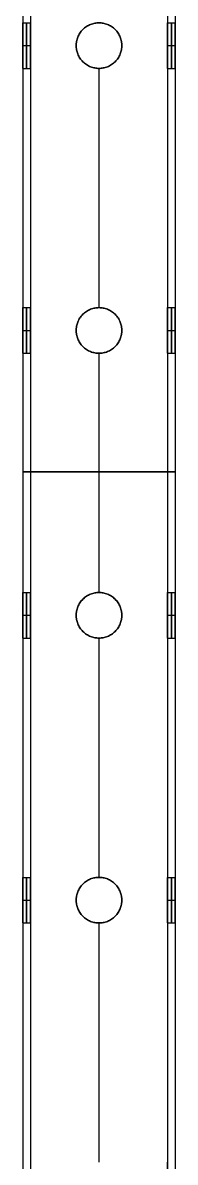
# Model space of a CAD drawing. Header units: millimetres. Extents: x 1279 to 9834, y -699 to 998.
# Drawn here: x 6956 to 6996, y 170.8 to 470.8 of the extents above; entities that cross this region are included whole.
import ezdxf

# ---------------------------------------------------------------- set-up
doc = ezdxf.new("R2010")
doc.units = ezdxf.units.MM
doc.header["$MEASUREMENT"] = 0
doc.layers.add('staal', color=7, linetype='Continuous', true_color=0x4c4c4c)

msp = doc.modelspace()

# ---------------------------------------------------------------- linework, layer by layer
at = {"layer": 'staal'}
for p, q in [((6955.99, 470.8, 796.69), (6957.99, 470.8, 796.69)), ((6975.99, 470.8, 778.69), (6975.99, 470.8, 776.69)), ((6975.99, 470.8, 816.69), (6975.99, 470.8, 814.69)), ((6993.99, 470.8, 796.69), (6995.99, 470.8, 796.69)), ((6955.99, 464.8, 802.69), (6957.99, 464.8, 802.69)), ((6955.99, 464.8, 790.69), (6957.99, 464.8, 790.69)), ((6969.99, 464.8, 778.69), (6969.99, 464.8, 776.69)), ((6969.99, 464.8, 816.69), (6969.99, 464.8, 814.69)), ((6981.99, 464.8, 778.69), (6981.99, 464.8, 776.69)), ((6981.99, 464.8, 816.69), (6981.99, 464.8, 814.69)), ((6993.99, 464.8, 802.69), (6995.99, 464.8, 802.69)), ((6993.99, 464.8, 790.69), (6995.99, 464.8, 790.69)), ((6955.99, 458.8, 796.69), (6957.99, 458.8, 796.69)), ((6975.99, 458.8, 778.69), (6975.99, 458.8, 776.69)), ((6975.99, 458.8, 816.69), (6975.99, 458.8, 814.69)), ((6993.99, 458.8, 796.69), (6995.99, 458.8, 796.69)), ((6955.99, 395.8, 796.69), (6957.99, 395.8, 796.69)), ((6975.99, 395.8, 778.69), (6975.99, 395.8, 776.69)), ((6975.99, 395.8, 816.69), (6975.99, 395.8, 814.69)), ((6993.99, 395.8, 796.69), (6995.99, 395.8, 796.69)), ((6955.99, 389.8, 802.69), (6957.99, 389.8, 802.69)), ((6955.99, 389.8, 790.69), (6957.99, 389.8, 790.69)), ((6969.99, 389.8, 778.69), (6969.99, 389.8, 776.69)), ((6969.99, 389.8, 816.69), (6969.99, 389.8, 814.69)), ((6981.99, 389.8, 778.69), (6981.99, 389.8, 776.69)), ((6981.99, 389.8, 816.69), (6981.99, 389.8, 814.69)), ((6993.99, 389.8, 802.69), (6995.99, 389.8, 802.69)), ((6993.99, 389.8, 790.69), (6995.99, 389.8, 790.69)), ((6955.99, 383.8, 796.69), (6957.99, 383.8, 796.69)), ((6975.99, 383.8, 778.69), (6975.99, 383.8, 776.69)), ((6975.99, 383.8, 816.69), (6975.99, 383.8, 814.69)), ((6993.99, 383.8, 796.69), (6995.99, 383.8, 796.69)), ((6955.99, 320.8, 796.69), (6957.99, 320.8, 796.69)), ((6975.99, 320.8, 778.69), (6975.99, 320.8, 776.69)), ((6975.99, 320.8, 816.69), (6975.99, 320.8, 814.69)), ((6993.99, 320.8, 796.69), (6995.99, 320.8, 796.69)), ((6955.99, 314.8, 802.69), (6957.99, 314.8, 802.69)), ((6955.99, 314.8, 790.69), (6957.99, 314.8, 790.69)), ((6969.99, 314.8, 778.69), (6969.99, 314.8, 776.69)), ((6969.99, 314.8, 816.69), (6969.99, 314.8, 814.69)), ((6981.99, 314.8, 778.69), (6981.99, 314.8, 776.69)), ((6981.99, 314.8, 816.69), (6981.99, 314.8, 814.69)), ((6993.99, 314.8, 802.69), (6995.99, 314.8, 802.69)), ((6993.99, 314.8, 790.69), (6995.99, 314.8, 790.69)), ((6955.99, 308.8, 796.69), (6957.99, 308.8, 796.69)), ((6975.99, 308.8, 778.69), (6975.99, 308.8, 776.69)), ((6975.99, 308.8, 816.69), (6975.99, 308.8, 814.69)), ((6993.99, 308.8, 796.69), (6995.99, 308.8, 796.69)), ((6955.99, 245.8, 796.69), (6957.99, 245.8, 796.69)), ((6975.99, 245.8, 778.69), (6975.99, 245.8, 776.69)), ((6975.99, 245.8, 816.69), (6975.99, 245.8, 814.69)), ((6993.99, 245.8, 796.69), (6995.99, 245.8, 796.69)), ((6955.99, 239.8, 802.69), (6957.99, 239.8, 802.69)), ((6955.99, 239.8, 790.69), (6957.99, 239.8, 790.69)), ((6969.99, 239.8, 778.69), (6969.99, 239.8, 776.69)), ((6969.99, 239.8, 816.69), (6969.99, 239.8, 814.69)), ((6981.99, 239.8, 778.69), (6981.99, 239.8, 776.69)), ((6981.99, 239.8, 816.69), (6981.99, 239.8, 814.69)), ((6993.99, 239.8, 802.69), (6995.99, 239.8, 802.69)), ((6993.99, 239.8, 790.69), (6995.99, 239.8, 790.69)), ((6955.99, 233.8, 796.69), (6957.99, 233.8, 796.69)), ((6975.99, 233.8, 778.69), (6975.99, 233.8, 776.69)), ((6975.99, 233.8, 816.69), (6975.99, 233.8, 814.69)), ((6993.99, 233.8, 796.69), (6995.99, 233.8, 796.69))]:
    msp.add_line(p, q, dxfattribs=at)
for points in [[(6955.99, 670.3, 776.69), (6955.99, 352.55, 776.69), (6955.99, 34.8, 776.69)], [(6955.99, 670.3, 816.69), (6955.99, 352.55, 816.69), (6955.99, 34.8, 816.69)], [(6957.99, 670.3, 778.69), (6957.99, 352.55, 778.69), (6957.99, 34.8, 778.69)], [(6957.99, 670.3, 814.69), (6957.99, 352.55, 814.69), (6957.99, 34.8, 814.69)], [(6993.99, 670.3, 778.69), (6993.99, 352.55, 778.69), (6993.99, 34.8, 778.69)], [(6993.99, 670.3, 814.69), (6993.99, 352.55, 814.69), (6993.99, 34.8, 814.69)], [(6995.99, 670.3, 776.69), (6995.99, 352.55, 776.69), (6995.99, 34.8, 776.69)], [(6995.99, 670.3, 816.69), (6995.99, 352.55, 816.69), (6995.99, 34.8, 816.69)], [(6955.99, 458.8, 796.69), (6955.99, 427.3, 796.69), (6955.99, 395.8, 796.69)], [(6957.99, 458.8, 796.69), (6957.99, 427.3, 796.69), (6957.99, 395.8, 796.69)], [(6975.99, 458.8, 776.69), (6975.99, 427.3, 776.69), (6975.99, 395.8, 776.69)], [(6975.99, 458.8, 816.69), (6975.99, 427.3, 816.69), (6975.99, 395.8, 816.69)], [(6975.99, 458.8, 778.69), (6975.99, 427.3, 778.69), (6975.99, 395.8, 778.69)], [(6975.99, 458.8, 814.69), (6975.99, 427.3, 814.69), (6975.99, 395.8, 814.69)], [(6993.99, 458.8, 796.69), (6993.99, 427.3, 796.69), (6993.99, 395.8, 796.69)], [(6995.99, 458.8, 796.69), (6995.99, 427.3, 796.69), (6995.99, 395.8, 796.69)], [(6955.99, 383.8, 796.69), (6955.99, 352.3, 796.69), (6955.99, 320.8, 796.69)], [(6957.99, 383.8, 796.69), (6957.99, 352.3, 796.69), (6957.99, 320.8, 796.69)], [(6975.99, 383.8, 776.69), (6975.99, 352.3, 776.69), (6975.99, 320.8, 776.69)], [(6975.99, 383.8, 816.69), (6975.99, 352.3, 816.69), (6975.99, 320.8, 816.69)], [(6975.99, 383.8, 778.69), (6975.99, 352.3, 778.69), (6975.99, 320.8, 778.69)], [(6975.99, 383.8, 814.69), (6975.99, 352.3, 814.69), (6975.99, 320.8, 814.69)], [(6993.99, 383.8, 796.69), (6993.99, 352.3, 796.69), (6993.99, 320.8, 796.69)], [(6995.99, 383.8, 796.69), (6995.99, 352.3, 796.69), (6995.99, 320.8, 796.69)], [(6955.99, 352.55, 776.69), (6975.99, 352.55, 776.69), (6995.99, 352.55, 776.69)], [(6995.99, 352.55, 816.69), (6975.99, 352.55, 816.69), (6955.99, 352.55, 816.69)], [(6955.99, 352.55, 816.69), (6955.99, 352.55, 796.69), (6955.99, 352.55, 776.69)], [(6993.99, 352.55, 778.69), (6975.99, 352.55, 778.69), (6957.99, 352.55, 778.69)], [(6957.99, 352.55, 778.69), (6957.99, 352.55, 796.69), (6957.99, 352.55, 814.69)], [(6957.99, 352.55, 814.69), (6975.99, 352.55, 814.69), (6993.99, 352.55, 814.69)], [(6993.99, 352.55, 814.69), (6993.99, 352.55, 796.69), (6993.99, 352.55, 778.69)], [(6995.99, 352.55, 776.69), (6995.99, 352.55, 796.69), (6995.99, 352.55, 816.69)], [(6955.99, 308.8, 796.69), (6955.99, 277.3, 796.69), (6955.99, 245.8, 796.69)], [(6957.99, 308.8, 796.69), (6957.99, 277.3, 796.69), (6957.99, 245.8, 796.69)], [(6975.99, 308.8, 776.69), (6975.99, 277.3, 776.69), (6975.99, 245.8, 776.69)], [(6975.99, 308.8, 816.69), (6975.99, 277.3, 816.69), (6975.99, 245.8, 816.69)], [(6975.99, 308.8, 778.69), (6975.99, 277.3, 778.69), (6975.99, 245.8, 778.69)], [(6975.99, 308.8, 814.69), (6975.99, 277.3, 814.69), (6975.99, 245.8, 814.69)], [(6993.99, 308.8, 796.69), (6993.99, 277.3, 796.69), (6993.99, 245.8, 796.69)], [(6995.99, 308.8, 796.69), (6995.99, 277.3, 796.69), (6995.99, 245.8, 796.69)], [(6955.99, 233.8, 796.69), (6955.99, 202.3, 796.69), (6955.99, 170.8, 796.69)], [(6957.99, 233.8, 796.69), (6957.99, 202.3, 796.69), (6957.99, 170.8, 796.69)], [(6975.99, 233.8, 776.69), (6975.99, 202.3, 776.69), (6975.99, 170.8, 776.69)], [(6975.99, 233.8, 816.69), (6975.99, 202.3, 816.69), (6975.99, 170.8, 816.69)], [(6975.99, 233.8, 778.69), (6975.99, 202.3, 778.69), (6975.99, 170.8, 778.69)], [(6975.99, 233.8, 814.69), (6975.99, 202.3, 814.69), (6975.99, 170.8, 814.69)], [(6993.99, 233.8, 796.69), (6993.99, 202.3, 796.69), (6993.99, 170.8, 796.69)], [(6995.99, 233.8, 796.69), (6995.99, 202.3, 796.69), (6995.99, 170.8, 796.69)]]:
    msp.add_open_spline(points, degree=2, dxfattribs=at)
for points, weights, knots in [([(6955.99, 464.8, 802.69), (6955.99, 458.8, 802.69), (6955.99, 458.8, 796.69), (6955.99, 458.8, 790.69), (6955.99, 464.8, 790.69), (6955.99, 470.8, 790.69), (6955.99, 470.8, 796.69), (6955.99, 470.8, 802.69), (6955.99, 464.8, 802.69)], [1, 0.707106781187, 1, 0.707106781187, 1, 0.707106781187, 1, 0.707106781187, 1], [0, 0, 0, 7.853982, 7.853982, 15.707963, 15.707963, 23.561945, 23.561945, 31.415927, 31.415927, 31.415927]), ([(6956.99, 464.8, 802.69), (6956.99, 458.8, 802.69), (6956.99, 458.8, 796.69), (6956.99, 458.8, 790.69), (6956.99, 464.8, 790.69), (6956.99, 470.8, 790.69), (6956.99, 470.8, 796.69), (6956.99, 470.8, 802.69), (6956.99, 464.8, 802.69)], [1, 0.707106781187, 1, 0.707106781187, 1, 0.707106781187, 1, 0.707106781187, 1], [0, 0, 0, 7.853982, 7.853982, 15.707963, 15.707963, 23.561945, 23.561945, 31.415927, 31.415927, 31.415927]), ([(6957.99, 464.8, 802.69), (6957.99, 470.8, 802.69), (6957.99, 470.8, 796.69), (6957.99, 470.8, 790.69), (6957.99, 464.8, 790.69), (6957.99, 458.8, 790.69), (6957.99, 458.8, 796.69), (6957.99, 458.8, 802.69), (6957.99, 464.8, 802.69)], [1, 0.707106781187, 1, 0.707106781187, 1, 0.707106781187, 1, 0.707106781187, 1], [-31.415927, -31.415927, -31.415927, -23.561945, -23.561945, -15.707963, -15.707963, -7.853982, -7.853982, 0, 0, 0]), ([(6981.99, 464.8, 776.69), (6981.99, 470.8, 776.69), (6975.99, 470.8, 776.69), (6969.99, 470.8, 776.69), (6969.99, 464.8, 776.69), (6969.99, 458.8, 776.69), (6975.99, 458.8, 776.69), (6981.99, 458.8, 776.69), (6981.99, 464.8, 776.69)], [1, 0.707106781187, 1, 0.707106781187, 1, 0.707106781187, 1, 0.707106781187, 1], [-31.415927, -31.415927, -31.415927, -23.561945, -23.561945, -15.707963, -15.707963, -7.853982, -7.853982, 0, 0, 0]), ([(6981.99, 464.8, 816.69), (6981.99, 458.8, 816.69), (6975.99, 458.8, 816.69), (6969.99, 458.8, 816.69), (6969.99, 464.8, 816.69), (6969.99, 470.8, 816.69), (6975.99, 470.8, 816.69), (6981.99, 470.8, 816.69), (6981.99, 464.8, 816.69)], [1, 0.707106781187, 1, 0.707106781187, 1, 0.707106781187, 1, 0.707106781187, 1], [0, 0, 0, 7.853982, 7.853982, 15.707963, 15.707963, 23.561945, 23.561945, 31.415927, 31.415927, 31.415927]), ([(6981.99, 464.8, 778.69), (6981.99, 458.8, 778.69), (6975.99, 458.8, 778.69), (6969.99, 458.8, 778.69), (6969.99, 464.8, 778.69), (6969.99, 470.8, 778.69), (6975.99, 470.8, 778.69), (6981.99, 470.8, 778.69), (6981.99, 464.8, 778.69)], [1, 0.707106781187, 1, 0.707106781187, 1, 0.707106781187, 1, 0.707106781187, 1], [0, 0, 0, 7.853982, 7.853982, 15.707963, 15.707963, 23.561945, 23.561945, 31.415927, 31.415927, 31.415927]), ([(6981.99, 464.8, 814.69), (6981.99, 470.8, 814.69), (6975.99, 470.8, 814.69), (6969.99, 470.8, 814.69), (6969.99, 464.8, 814.69), (6969.99, 458.8, 814.69), (6975.99, 458.8, 814.69), (6981.99, 458.8, 814.69), (6981.99, 464.8, 814.69)], [1, 0.707106781187, 1, 0.707106781187, 1, 0.707106781187, 1, 0.707106781187, 1], [-31.415927, -31.415927, -31.415927, -23.561945, -23.561945, -15.707963, -15.707963, -7.853982, -7.853982, 0, 0, 0]), ([(6981.99, 464.8, 777.69), (6981.99, 458.8, 777.69), (6975.99, 458.8, 777.69), (6969.99, 458.8, 777.69), (6969.99, 464.8, 777.69), (6969.99, 470.8, 777.69), (6975.99, 470.8, 777.69), (6981.99, 470.8, 777.69), (6981.99, 464.8, 777.69)], [1, 0.707106781187, 1, 0.707106781187, 1, 0.707106781187, 1, 0.707106781187, 1], [0, 0, 0, 7.853982, 7.853982, 15.707963, 15.707963, 23.561945, 23.561945, 31.415927, 31.415927, 31.415927]), ([(6981.99, 464.8, 815.69), (6981.99, 458.8, 815.69), (6975.99, 458.8, 815.69), (6969.99, 458.8, 815.69), (6969.99, 464.8, 815.69), (6969.99, 470.8, 815.69), (6975.99, 470.8, 815.69), (6981.99, 470.8, 815.69), (6981.99, 464.8, 815.69)], [1, 0.707106781187, 1, 0.707106781187, 1, 0.707106781187, 1, 0.707106781187, 1], [0, 0, 0, 7.853982, 7.853982, 15.707963, 15.707963, 23.561945, 23.561945, 31.415927, 31.415927, 31.415927]), ([(6993.99, 464.8, 802.69), (6993.99, 458.8, 802.69), (6993.99, 458.8, 796.69), (6993.99, 458.8, 790.69), (6993.99, 464.8, 790.69), (6993.99, 470.8, 790.69), (6993.99, 470.8, 796.69), (6993.99, 470.8, 802.69), (6993.99, 464.8, 802.69)], [0.999999860338, 0.707106851018, 1, 0.707106781187, 1, 0.707106781187, 1, 0.707106851018, 0.999999860338], [0, 0, 0, 7.853981, 7.853981, 15.707963, 15.707963, 23.561946, 23.561946, 31.415927, 31.415927, 31.415927]), ([(6994.99, 464.8, 802.69), (6994.99, 458.8, 802.69), (6994.99, 458.8, 796.69), (6994.99, 458.8, 790.69), (6994.99, 464.8, 790.69), (6994.99, 470.8, 790.69), (6994.99, 470.8, 796.69), (6994.99, 470.8, 802.69), (6994.99, 464.8, 802.69)], [1, 0.707106781187, 1, 0.707106781187, 1, 0.707106781187, 1, 0.707106781187, 1], [0, 0, 0, 7.853982, 7.853982, 15.707963, 15.707963, 23.561945, 23.561945, 31.415927, 31.415927, 31.415927]), ([(6995.99, 464.8, 802.69), (6995.99, 470.8, 802.69), (6995.99, 470.8, 796.69), (6995.99, 470.8, 790.69), (6995.99, 464.8, 790.69), (6995.99, 458.8, 790.69), (6995.99, 458.8, 796.69), (6995.99, 458.8, 802.69), (6995.99, 464.8, 802.69)], [1, 0.707106781187, 1, 0.707106781187, 1, 0.707106781187, 1, 0.707106781187, 1], [-31.415927, -31.415927, -31.415927, -23.561945, -23.561945, -15.707963, -15.707963, -7.853982, -7.853982, 0, 0, 0]), ([(6955.99, 389.8, 802.69), (6955.99, 383.8, 802.69), (6955.99, 383.8, 796.69), (6955.99, 383.8, 790.69), (6955.99, 389.8, 790.69), (6955.99, 395.8, 790.69), (6955.99, 395.8, 796.69), (6955.99, 395.8, 802.69), (6955.99, 389.8, 802.69)], [1, 0.707106781187, 1, 0.707106781187, 1, 0.707106781187, 1, 0.707106781187, 1], [0, 0, 0, 7.853982, 7.853982, 15.707963, 15.707963, 23.561945, 23.561945, 31.415927, 31.415927, 31.415927]), ([(6956.99, 389.8, 802.69), (6956.99, 383.8, 802.69), (6956.99, 383.8, 796.69), (6956.99, 383.8, 790.69), (6956.99, 389.8, 790.69), (6956.99, 395.8, 790.69), (6956.99, 395.8, 796.69), (6956.99, 395.8, 802.69), (6956.99, 389.8, 802.69)], [1, 0.707106781187, 1, 0.707106781187, 1, 0.707106781187, 1, 0.707106781187, 1], [0, 0, 0, 7.853982, 7.853982, 15.707963, 15.707963, 23.561945, 23.561945, 31.415927, 31.415927, 31.415927]), ([(6957.99, 389.8, 802.69), (6957.99, 395.8, 802.69), (6957.99, 395.8, 796.69), (6957.99, 395.8, 790.69), (6957.99, 389.8, 790.69), (6957.99, 383.8, 790.69), (6957.99, 383.8, 796.69), (6957.99, 383.8, 802.69), (6957.99, 389.8, 802.69)], [1, 0.707106781187, 1, 0.707106781187, 1, 0.707106781187, 1, 0.707106851018, 0.999999860338], [-31.415927, -31.415927, -31.415927, -23.561944, -23.561944, -15.707962, -15.707962, -7.85398, -7.85398, 0, 0, 0]), ([(6981.99, 389.8, 776.69), (6981.99, 395.8, 776.69), (6975.99, 395.8, 776.69), (6969.99, 395.8, 776.69), (6969.99, 389.8, 776.69), (6969.99, 383.8, 776.69), (6975.99, 383.8, 776.69), (6981.99, 383.8, 776.69), (6981.99, 389.8, 776.69)], [1, 0.707106781187, 1, 0.707106781187, 1, 0.707106781187, 1, 0.707106781187, 1], [-31.415927, -31.415927, -31.415927, -23.561945, -23.561945, -15.707963, -15.707963, -7.853982, -7.853982, 0, 0, 0]), ([(6981.99, 389.8, 816.69), (6981.99, 383.8, 816.69), (6975.99, 383.8, 816.69), (6969.99, 383.8, 816.69), (6969.99, 389.8, 816.69), (6969.99, 395.8, 816.69), (6975.99, 395.8, 816.69), (6981.99, 395.8, 816.69), (6981.99, 389.8, 816.69)], [1, 0.707106781187, 1, 0.707106781187, 1, 0.707106781187, 1, 0.707106781187, 1], [0, 0, 0, 7.853982, 7.853982, 15.707963, 15.707963, 23.561945, 23.561945, 31.415927, 31.415927, 31.415927]), ([(6981.99, 389.8, 778.69), (6981.99, 383.8, 778.69), (6975.99, 383.8, 778.69), (6969.99, 383.8, 778.69), (6969.99, 389.8, 778.69), (6969.99, 395.8, 778.69), (6975.99, 395.8, 778.69), (6981.99, 395.8, 778.69), (6981.99, 389.8, 778.69)], [1, 0.707106781187, 1, 0.707106781187, 1, 0.707106781187, 1, 0.707106781187, 1], [0, 0, 0, 7.853982, 7.853982, 15.707963, 15.707963, 23.561945, 23.561945, 31.415927, 31.415927, 31.415927]), ([(6981.99, 389.8, 814.69), (6981.99, 395.8, 814.69), (6975.99, 395.8, 814.69), (6969.99, 395.8, 814.69), (6969.99, 389.8, 814.69), (6969.99, 383.8, 814.69), (6975.99, 383.8, 814.69), (6981.99, 383.8, 814.69), (6981.99, 389.8, 814.69)], [1, 0.707106781187, 1, 0.707106781187, 1, 0.707106781187, 1, 0.707106781187, 1], [-31.415927, -31.415927, -31.415927, -23.561945, -23.561945, -15.707963, -15.707963, -7.853982, -7.853982, 0, 0, 0]), ([(6981.99, 389.8, 777.69), (6981.99, 383.8, 777.69), (6975.99, 383.8, 777.69), (6969.99, 383.8, 777.69), (6969.99, 389.8, 777.69), (6969.99, 395.8, 777.69), (6975.99, 395.8, 777.69), (6981.99, 395.8, 777.69), (6981.99, 389.8, 777.69)], [1, 0.707106781187, 1, 0.707106781187, 1, 0.707106781187, 1, 0.707106781187, 1], [0, 0, 0, 7.853982, 7.853982, 15.707963, 15.707963, 23.561945, 23.561945, 31.415927, 31.415927, 31.415927]), ([(6981.99, 389.8, 815.69), (6981.99, 383.8, 815.69), (6975.99, 383.8, 815.69), (6969.99, 383.8, 815.69), (6969.99, 389.8, 815.69), (6969.99, 395.8, 815.69), (6975.99, 395.8, 815.69), (6981.99, 395.8, 815.69), (6981.99, 389.8, 815.69)], [1, 0.707106781187, 1, 0.707106781187, 1, 0.707106781187, 1, 0.707106781187, 1], [0, 0, 0, 7.853982, 7.853982, 15.707963, 15.707963, 23.561945, 23.561945, 31.415927, 31.415927, 31.415927]), ([(6993.99, 389.8, 802.69), (6993.99, 383.8, 802.69), (6993.99, 383.8, 796.69), (6993.99, 383.8, 790.69), (6993.99, 389.8, 790.69), (6993.99, 395.8, 790.69), (6993.99, 395.8, 796.69), (6993.99, 395.8, 802.69), (6993.99, 389.8, 802.69)], [1, 0.707106781187, 1, 0.707106781187, 1, 0.707106781187, 1, 0.707106781187, 1], [0, 0, 0, 7.853982, 7.853982, 15.707963, 15.707963, 23.561945, 23.561945, 31.415927, 31.415927, 31.415927]), ([(6994.99, 389.8, 802.69), (6994.99, 383.8, 802.69), (6994.99, 383.8, 796.69), (6994.99, 383.8, 790.69), (6994.99, 389.8, 790.69), (6994.99, 395.8, 790.69), (6994.99, 395.8, 796.69), (6994.99, 395.8, 802.69), (6994.99, 389.8, 802.69)], [1, 0.707106781187, 1, 0.707106781187, 1, 0.707106781187, 1, 0.707106781187, 1], [0, 0, 0, 7.853982, 7.853982, 15.707963, 15.707963, 23.561945, 23.561945, 31.415927, 31.415927, 31.415927]), ([(6995.99, 389.8, 802.69), (6995.99, 395.8, 802.69), (6995.99, 395.8, 796.69), (6995.99, 395.8, 790.69), (6995.99, 389.8, 790.69), (6995.99, 383.8, 790.69), (6995.99, 383.8, 796.69), (6995.99, 383.8, 802.69), (6995.99, 389.8, 802.69)], [1, 0.707106781187, 1, 0.707106781187, 1, 0.707106781187, 1, 0.707106781187, 1], [-31.415927, -31.415927, -31.415927, -23.561945, -23.561945, -15.707963, -15.707963, -7.853982, -7.853982, 0, 0, 0]), ([(6955.99, 314.8, 802.69), (6955.99, 308.8, 802.69), (6955.99, 308.8, 796.69), (6955.99, 308.8, 790.69), (6955.99, 314.8, 790.69), (6955.99, 320.8, 790.69), (6955.99, 320.8, 796.69), (6955.99, 320.8, 802.69), (6955.99, 314.8, 802.69)], [1, 0.707106781187, 1, 0.707106781187, 1, 0.707106781187, 1, 0.707106781187, 1], [0, 0, 0, 7.853982, 7.853982, 15.707963, 15.707963, 23.561945, 23.561945, 31.415927, 31.415927, 31.415927]), ([(6956.99, 314.8, 802.69), (6956.99, 308.8, 802.69), (6956.99, 308.8, 796.69), (6956.99, 308.8, 790.69), (6956.99, 314.8, 790.69), (6956.99, 320.8, 790.69), (6956.99, 320.8, 796.69), (6956.99, 320.8, 802.69), (6956.99, 314.8, 802.69)], [1, 0.707106781187, 1, 0.707106781187, 1, 0.707106781187, 1, 0.707106781187, 1], [0, 0, 0, 7.853982, 7.853982, 15.707963, 15.707963, 23.561945, 23.561945, 31.415927, 31.415927, 31.415927]), ([(6957.99, 314.8, 802.69), (6957.99, 320.8, 802.69), (6957.99, 320.8, 796.69), (6957.99, 320.8, 790.69), (6957.99, 314.8, 790.69), (6957.99, 308.8, 790.69), (6957.99, 308.8, 796.69), (6957.99, 308.8, 802.69), (6957.99, 314.8, 802.69)], [1, 0.707106781187, 1, 0.707106781187, 1, 0.707106781187, 1, 0.707106851018, 0.999999860338], [-31.415927, -31.415927, -31.415927, -23.561944, -23.561944, -15.707962, -15.707962, -7.85398, -7.85398, 0, 0, 0]), ([(6981.99, 314.8, 776.69), (6981.99, 320.8, 776.69), (6975.99, 320.8, 776.69), (6969.99, 320.8, 776.69), (6969.99, 314.8, 776.69), (6969.99, 308.8, 776.69), (6975.99, 308.8, 776.69), (6981.99, 308.8, 776.69), (6981.99, 314.8, 776.69)], [1, 0.707106781187, 1, 0.707106781187, 1, 0.707106781187, 1, 0.707106781187, 1], [-31.415927, -31.415927, -31.415927, -23.561945, -23.561945, -15.707963, -15.707963, -7.853982, -7.853982, 0, 0, 0]), ([(6981.99, 314.8, 816.69), (6981.99, 308.8, 816.69), (6975.99, 308.8, 816.69), (6969.99, 308.8, 816.69), (6969.99, 314.8, 816.69), (6969.99, 320.8, 816.69), (6975.99, 320.8, 816.69), (6981.99, 320.8, 816.69), (6981.99, 314.8, 816.69)], [1, 0.707106781187, 1, 0.707106781187, 1, 0.707106781187, 1, 0.707106781187, 1], [0, 0, 0, 7.853982, 7.853982, 15.707963, 15.707963, 23.561945, 23.561945, 31.415927, 31.415927, 31.415927]), ([(6981.99, 314.8, 778.69), (6981.99, 308.8, 778.69), (6975.99, 308.8, 778.69), (6969.99, 308.8, 778.69), (6969.99, 314.8, 778.69), (6969.99, 320.8, 778.69), (6975.99, 320.8, 778.69), (6981.99, 320.8, 778.69), (6981.99, 314.8, 778.69)], [1, 0.707106781187, 1, 0.707106781187, 1, 0.707106781187, 1, 0.707106781187, 1], [0, 0, 0, 7.853982, 7.853982, 15.707963, 15.707963, 23.561945, 23.561945, 31.415927, 31.415927, 31.415927]), ([(6981.99, 314.8, 814.69), (6981.99, 320.8, 814.69), (6975.99, 320.8, 814.69), (6969.99, 320.8, 814.69), (6969.99, 314.8, 814.69), (6969.99, 308.8, 814.69), (6975.99, 308.8, 814.69), (6981.99, 308.8, 814.69), (6981.99, 314.8, 814.69)], [1, 0.707106781187, 1, 0.707106781187, 1, 0.707106781187, 1, 0.707106781187, 1], [-31.415927, -31.415927, -31.415927, -23.561945, -23.561945, -15.707963, -15.707963, -7.853982, -7.853982, 0, 0, 0]), ([(6981.99, 314.8, 777.69), (6981.99, 308.8, 777.69), (6975.99, 308.8, 777.69), (6969.99, 308.8, 777.69), (6969.99, 314.8, 777.69), (6969.99, 320.8, 777.69), (6975.99, 320.8, 777.69), (6981.99, 320.8, 777.69), (6981.99, 314.8, 777.69)], [1, 0.707106781187, 1, 0.707106781187, 1, 0.707106781187, 1, 0.707106781187, 1], [0, 0, 0, 7.853982, 7.853982, 15.707963, 15.707963, 23.561945, 23.561945, 31.415927, 31.415927, 31.415927]), ([(6981.99, 314.8, 815.69), (6981.99, 308.8, 815.69), (6975.99, 308.8, 815.69), (6969.99, 308.8, 815.69), (6969.99, 314.8, 815.69), (6969.99, 320.8, 815.69), (6975.99, 320.8, 815.69), (6981.99, 320.8, 815.69), (6981.99, 314.8, 815.69)], [1, 0.707106781187, 1, 0.707106781187, 1, 0.707106781187, 1, 0.707106781187, 1], [0, 0, 0, 7.853982, 7.853982, 15.707963, 15.707963, 23.561945, 23.561945, 31.415927, 31.415927, 31.415927]), ([(6993.99, 314.8, 802.69), (6993.99, 308.8, 802.69), (6993.99, 308.8, 796.69), (6993.99, 308.8, 790.69), (6993.99, 314.8, 790.69), (6993.99, 320.8, 790.69), (6993.99, 320.8, 796.69), (6993.99, 320.8, 802.69), (6993.99, 314.8, 802.69)], [1, 0.707106781187, 1, 0.707106781187, 1, 0.707106781187, 1, 0.707106781187, 1], [0, 0, 0, 7.853982, 7.853982, 15.707963, 15.707963, 23.561945, 23.561945, 31.415927, 31.415927, 31.415927]), ([(6994.99, 314.8, 802.69), (6994.99, 308.8, 802.69), (6994.99, 308.8, 796.69), (6994.99, 308.8, 790.69), (6994.99, 314.8, 790.69), (6994.99, 320.8, 790.69), (6994.99, 320.8, 796.69), (6994.99, 320.8, 802.69), (6994.99, 314.8, 802.69)], [1, 0.707106781187, 1, 0.707106781187, 1, 0.707106781187, 1, 0.707106781187, 1], [0, 0, 0, 7.853982, 7.853982, 15.707963, 15.707963, 23.561945, 23.561945, 31.415927, 31.415927, 31.415927]), ([(6995.99, 314.8, 802.69), (6995.99, 320.8, 802.69), (6995.99, 320.8, 796.69), (6995.99, 320.8, 790.69), (6995.99, 314.8, 790.69), (6995.99, 308.8, 790.69), (6995.99, 308.8, 796.69), (6995.99, 308.8, 802.69), (6995.99, 314.8, 802.69)], [1, 0.707106781187, 1, 0.707106781187, 1, 0.707106781187, 1, 0.707106781187, 1], [-31.415927, -31.415927, -31.415927, -23.561945, -23.561945, -15.707963, -15.707963, -7.853982, -7.853982, 0, 0, 0]), ([(6955.99, 239.8, 802.69), (6955.99, 233.8, 802.69), (6955.99, 233.8, 796.69), (6955.99, 233.8, 790.69), (6955.99, 239.8, 790.69), (6955.99, 245.8, 790.69), (6955.99, 245.8, 796.69), (6955.99, 245.8, 802.69), (6955.99, 239.8, 802.69)], [1, 0.707106781187, 1, 0.707106781187, 1, 0.707106781187, 1, 0.707106781187, 1], [0, 0, 0, 7.853982, 7.853982, 15.707963, 15.707963, 23.561945, 23.561945, 31.415927, 31.415927, 31.415927]), ([(6956.99, 239.8, 802.69), (6956.99, 233.8, 802.69), (6956.99, 233.8, 796.69), (6956.99, 233.8, 790.69), (6956.99, 239.8, 790.69), (6956.99, 245.8, 790.69), (6956.99, 245.8, 796.69), (6956.99, 245.8, 802.69), (6956.99, 239.8, 802.69)], [1, 0.707106781187, 1, 0.707106781187, 1, 0.707106781187, 1, 0.707106781187, 1], [0, 0, 0, 7.853982, 7.853982, 15.707963, 15.707963, 23.561945, 23.561945, 31.415927, 31.415927, 31.415927]), ([(6957.99, 239.8, 802.69), (6957.99, 245.8, 802.69), (6957.99, 245.8, 796.69), (6957.99, 245.8, 790.69), (6957.99, 239.8, 790.69), (6957.99, 233.8, 790.69), (6957.99, 233.8, 796.69), (6957.99, 233.8, 802.69), (6957.99, 239.8, 802.69)], [1, 0.707106781187, 1, 0.707106781187, 1, 0.707106781187, 1, 0.707106851018, 0.999999860338], [-31.415927, -31.415927, -31.415927, -23.561944, -23.561944, -15.707962, -15.707962, -7.85398, -7.85398, 0, 0, 0]), ([(6981.99, 239.8, 776.69), (6981.99, 245.8, 776.69), (6975.99, 245.8, 776.69), (6969.99, 245.8, 776.69), (6969.99, 239.8, 776.69), (6969.99, 233.8, 776.69), (6975.99, 233.8, 776.69), (6981.99, 233.8, 776.69), (6981.99, 239.8, 776.69)], [1, 0.707106781187, 1, 0.707106781187, 1, 0.707106781187, 1, 0.707106781187, 1], [-31.415927, -31.415927, -31.415927, -23.561945, -23.561945, -15.707963, -15.707963, -7.853982, -7.853982, 0, 0, 0]), ([(6981.99, 239.8, 816.69), (6981.99, 233.8, 816.69), (6975.99, 233.8, 816.69), (6969.99, 233.8, 816.69), (6969.99, 239.8, 816.69), (6969.99, 245.8, 816.69), (6975.99, 245.8, 816.69), (6981.99, 245.8, 816.69), (6981.99, 239.8, 816.69)], [1, 0.707106781187, 1, 0.707106781187, 1, 0.707106781187, 1, 0.707106781187, 1], [0, 0, 0, 7.853982, 7.853982, 15.707963, 15.707963, 23.561945, 23.561945, 31.415927, 31.415927, 31.415927]), ([(6981.99, 239.8, 778.69), (6981.99, 233.8, 778.69), (6975.99, 233.8, 778.69), (6969.99, 233.8, 778.69), (6969.99, 239.8, 778.69), (6969.99, 245.8, 778.69), (6975.99, 245.8, 778.69), (6981.99, 245.8, 778.69), (6981.99, 239.8, 778.69)], [1, 0.707106781187, 1, 0.707106781187, 1, 0.707106781187, 1, 0.707106781187, 1], [0, 0, 0, 7.853982, 7.853982, 15.707963, 15.707963, 23.561945, 23.561945, 31.415927, 31.415927, 31.415927]), ([(6981.99, 239.8, 814.69), (6981.99, 245.8, 814.69), (6975.99, 245.8, 814.69), (6969.99, 245.8, 814.69), (6969.99, 239.8, 814.69), (6969.99, 233.8, 814.69), (6975.99, 233.8, 814.69), (6981.99, 233.8, 814.69), (6981.99, 239.8, 814.69)], [1, 0.707106781187, 1, 0.707106781187, 1, 0.707106781187, 1, 0.707106781187, 1], [-31.415927, -31.415927, -31.415927, -23.561945, -23.561945, -15.707963, -15.707963, -7.853982, -7.853982, 0, 0, 0]), ([(6981.99, 239.8, 777.69), (6981.99, 233.8, 777.69), (6975.99, 233.8, 777.69), (6969.99, 233.8, 777.69), (6969.99, 239.8, 777.69), (6969.99, 245.8, 777.69), (6975.99, 245.8, 777.69), (6981.99, 245.8, 777.69), (6981.99, 239.8, 777.69)], [1, 0.707106781187, 1, 0.707106781187, 1, 0.707106781187, 1, 0.707106781187, 1], [0, 0, 0, 7.853982, 7.853982, 15.707963, 15.707963, 23.561945, 23.561945, 31.415927, 31.415927, 31.415927]), ([(6981.99, 239.8, 815.69), (6981.99, 233.8, 815.69), (6975.99, 233.8, 815.69), (6969.99, 233.8, 815.69), (6969.99, 239.8, 815.69), (6969.99, 245.8, 815.69), (6975.99, 245.8, 815.69), (6981.99, 245.8, 815.69), (6981.99, 239.8, 815.69)], [1, 0.707106781187, 1, 0.707106781187, 1, 0.707106781187, 1, 0.707106781187, 1], [0, 0, 0, 7.853982, 7.853982, 15.707963, 15.707963, 23.561945, 23.561945, 31.415927, 31.415927, 31.415927]), ([(6993.99, 239.8, 802.69), (6993.99, 233.8, 802.69), (6993.99, 233.8, 796.69), (6993.99, 233.8, 790.69), (6993.99, 239.8, 790.69), (6993.99, 245.8, 790.69), (6993.99, 245.8, 796.69), (6993.99, 245.8, 802.69), (6993.99, 239.8, 802.69)], [0.999999860338, 0.707106851018, 1, 0.707106781187, 1, 0.707106781187, 1, 0.707106851018, 0.999999860338], [0, 0, 0, 7.853981, 7.853981, 15.707963, 15.707963, 23.561946, 23.561946, 31.415927, 31.415927, 31.415927]), ([(6994.99, 239.8, 802.69), (6994.99, 233.8, 802.69), (6994.99, 233.8, 796.69), (6994.99, 233.8, 790.69), (6994.99, 239.8, 790.69), (6994.99, 245.8, 790.69), (6994.99, 245.8, 796.69), (6994.99, 245.8, 802.69), (6994.99, 239.8, 802.69)], [1, 0.707106781187, 1, 0.707106781187, 1, 0.707106781187, 1, 0.707106781187, 1], [0, 0, 0, 7.853982, 7.853982, 15.707963, 15.707963, 23.561945, 23.561945, 31.415927, 31.415927, 31.415927]), ([(6995.99, 239.8, 802.69), (6995.99, 245.8, 802.69), (6995.99, 245.8, 796.69), (6995.99, 245.8, 790.69), (6995.99, 239.8, 790.69), (6995.99, 233.8, 790.69), (6995.99, 233.8, 796.69), (6995.99, 233.8, 802.69), (6995.99, 239.8, 802.69)], [1, 0.707106781187, 1, 0.707106781187, 1, 0.707106781187, 1, 0.707106781187, 1], [-31.415927, -31.415927, -31.415927, -23.561945, -23.561945, -15.707963, -15.707963, -7.853982, -7.853982, 0, 0, 0]), ([(6993.99, 164.8, 802.69), (6993.99, 158.8, 802.69), (6993.99, 158.8, 796.69), (6993.99, 158.8, 790.69), (6993.99, 164.8, 790.69), (6993.99, 170.8, 790.69), (6993.99, 170.8, 796.69), (6993.99, 170.8, 802.69), (6993.99, 164.8, 802.69)], [0.999999860338, 0.707106851018, 1, 0.707106781187, 1, 0.707106781187, 1, 0.707106851018, 0.999999860338], [0, 0, 0, 7.853981, 7.853981, 15.707963, 15.707963, 23.561946, 23.561946, 31.415927, 31.415927, 31.415927])]:
    msp.add_rational_spline(points, weights, degree=2, knots=knots, dxfattribs=at)

doc.saveas('drawing.dxf')
